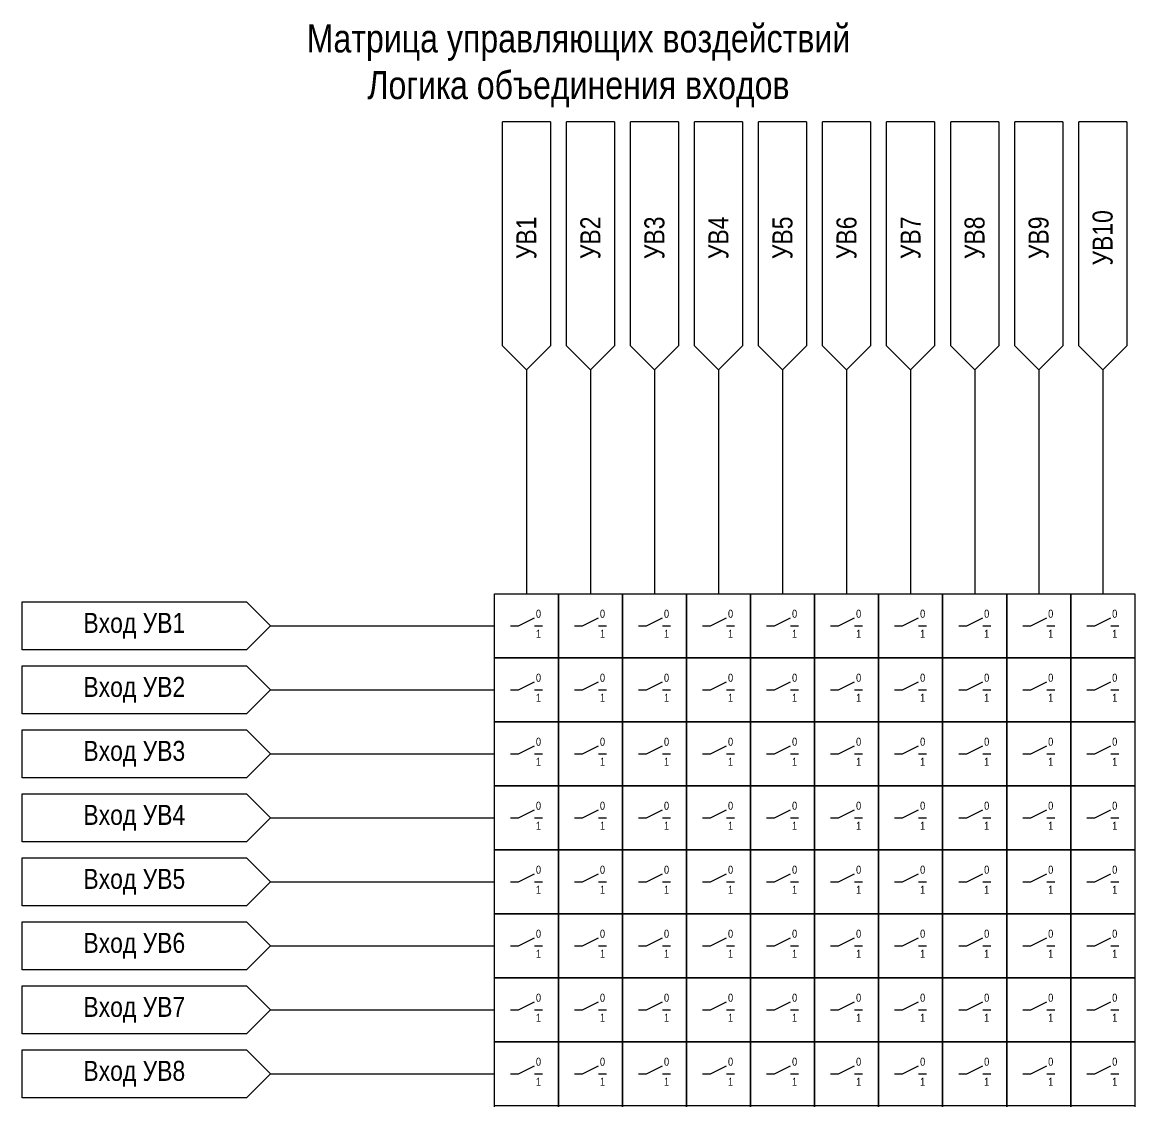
# Model space of a CAD drawing. Header units: millimetres. Extents: x -6343 to 676, y -1039 to 887.
# Drawn here: x -1332 to -1193, y 542.5 to 677.4 of the extents above; entities that cross this region are included whole.
import ezdxf

# ---------------------------------------------------------------- set-up
doc = ezdxf.new("R2010")
doc.units = ezdxf.units.MM
doc.styles.add('2.5_Gost_RD', font='ARIALN.TTF', dxfattribs={"height": 2.5})
doc.styles.add('3.5_Gost_RD', font='ARIALN.TTF', dxfattribs={"height": 3.5})

msp = doc.modelspace()

# ---------------------------------------------------------------- linework, layer by layer
at = {"ltscale": 100}
for p, q in [((-1272, 637), (-1272, 665)), ((-1266, 665), (-1272, 665)), ((-1266, 665), (-1266, 637)), ((-1264, 637), (-1264, 665)), ((-1258, 665), (-1264, 665)), ((-1258, 665), (-1258, 637)), ((-1256, 637), (-1256, 665)), ((-1250, 665), (-1256, 665)), ((-1250, 665), (-1250, 637)), ((-1248, 637), (-1248, 665)), ((-1242, 665), (-1248, 665)), ((-1242, 665), (-1242, 637)), ((-1240, 637), (-1240, 665)), ((-1234, 665), (-1240, 665)), ((-1234, 665), (-1234, 637)), ((-1232, 637), (-1232, 665)), ((-1226, 665), (-1232, 665)), ((-1226, 665), (-1226, 637)), ((-1224, 637), (-1224, 665)), ((-1218, 665), (-1224, 665)), ((-1218, 665), (-1218, 637)), ((-1216, 637), (-1216, 665)), ((-1210, 665), (-1216, 665)), ((-1210, 665), (-1210, 637)), ((-1208, 637), (-1208, 665)), ((-1202, 665), (-1208, 665)), ((-1202, 665), (-1202, 637)), ((-1200, 637), (-1200, 665)), ((-1194, 665), (-1200, 665)), ((-1194, 665), (-1194, 637)), ((-1272, 637), (-1269, 634)), ((-1269, 634), (-1266, 637)), ((-1264, 637), (-1261, 634)), ((-1261, 634), (-1258, 637)), ((-1256, 637), (-1253, 634)), ((-1253, 634), (-1250, 637)), ((-1248, 637), (-1245, 634)), ((-1245, 634), (-1242, 637)), ((-1240, 637), (-1237, 634)), ((-1237, 634), (-1234, 637)), ((-1232, 637), (-1229, 634)), ((-1229, 634), (-1226, 637)), ((-1224, 637), (-1221, 634)), ((-1221, 634), (-1218, 637)), ((-1216, 637), (-1213, 634)), ((-1213, 634), (-1210, 637)), ((-1208, 637), (-1205, 634)), ((-1205, 634), (-1202, 637)), ((-1200, 637), (-1197, 634)), ((-1197, 634), (-1194, 637)), ((-1269, 634), (-1269, 606)), ((-1261, 634), (-1261, 606)), ((-1253, 634), (-1253, 606)), ((-1245, 634), (-1245, 606)), ((-1237, 634), (-1237, 606)), ((-1229, 634), (-1229, 606)), ((-1221, 634), (-1221, 606)), ((-1213, 634), (-1213, 606)), ((-1205, 634), (-1205, 606)), ((-1197, 634), (-1197, 606)), ((-1332, 605), (-1304, 605)), ((-1304, 605), (-1301, 602)), ((-1301, 602), (-1304, 599)), ((-1301, 602), (-1273, 602)), ((-1271, 602), (-1270, 602)), ((-1270, 602), (-1268, 603)), ((-1268, 602), (-1267, 602)), ((-1263, 602), (-1262, 602)), ((-1262, 602), (-1260, 603)), ((-1260, 602), (-1259, 602)), ((-1255, 602), (-1254, 602)), ((-1254, 602), (-1252, 603)), ((-1252, 602), (-1251, 602)), ((-1247, 602), (-1246, 602)), ((-1246, 602), (-1244, 603)), ((-1244, 602), (-1243, 602)), ((-1239, 602), (-1238, 602)), ((-1238, 602), (-1236, 603)), ((-1236, 602), (-1235, 602)), ((-1231, 602), (-1230, 602)), ((-1230, 602), (-1228, 603)), ((-1228, 602), (-1227, 602)), ((-1223, 602), (-1222, 602)), ((-1222, 602), (-1220, 603)), ((-1220, 602), (-1219, 602)), ((-1215, 602), (-1214, 602)), ((-1214, 602), (-1212, 603)), ((-1212, 602), (-1211, 602)), ((-1207, 602), (-1206, 602)), ((-1206, 602), (-1204, 603)), ((-1204, 602), (-1203, 602)), ((-1199, 602), (-1198, 602)), ((-1198, 602), (-1196, 603)), ((-1196, 602), (-1195, 602)), ((-1304, 599), (-1332, 599)), ((-1332, 597), (-1304, 597)), ((-1304, 597), (-1301, 594)), ((-1270, 594), (-1268, 595)), ((-1262, 594), (-1260, 595)), ((-1254, 594), (-1252, 595)), ((-1246, 594), (-1244, 595)), ((-1238, 594), (-1236, 595)), ((-1230, 594), (-1228, 595)), ((-1222, 594), (-1220, 595)), ((-1214, 594), (-1212, 595)), ((-1206, 594), (-1204, 595)), ((-1198, 594), (-1196, 595)), ((-1301, 594), (-1304, 591)), ((-1301, 594), (-1273, 594)), ((-1271, 594), (-1270, 594)), ((-1268, 594), (-1267, 594)), ((-1263, 594), (-1262, 594)), ((-1260, 594), (-1259, 594)), ((-1255, 594), (-1254, 594)), ((-1252, 594), (-1251, 594)), ((-1247, 594), (-1246, 594)), ((-1244, 594), (-1243, 594)), ((-1239, 594), (-1238, 594)), ((-1236, 594), (-1235, 594)), ((-1231, 594), (-1230, 594)), ((-1228, 594), (-1227, 594)), ((-1223, 594), (-1222, 594)), ((-1220, 594), (-1219, 594)), ((-1215, 594), (-1214, 594)), ((-1212, 594), (-1211, 594)), ((-1207, 594), (-1206, 594)), ((-1204, 594), (-1203, 594)), ((-1199, 594), (-1198, 594)), ((-1196, 594), (-1195, 594)), ((-1332, 589), (-1304, 589)), ((-1304, 589), (-1301, 586)), ((-1270, 586), (-1268, 587)), ((-1262, 586), (-1260, 587)), ((-1254, 586), (-1252, 587)), ((-1246, 586), (-1244, 587)), ((-1238, 586), (-1236, 587)), ((-1230, 586), (-1228, 587)), ((-1222, 586), (-1220, 587)), ((-1214, 586), (-1212, 587)), ((-1206, 586), (-1204, 587)), ((-1198, 586), (-1196, 587)), ((-1301, 586), (-1304, 583)), ((-1301, 586), (-1273, 586)), ((-1271, 586), (-1270, 586)), ((-1268, 586), (-1267, 586)), ((-1263, 586), (-1262, 586)), ((-1260, 586), (-1259, 586)), ((-1255, 586), (-1254, 586)), ((-1252, 586), (-1251, 586)), ((-1247, 586), (-1246, 586)), ((-1244, 586), (-1243, 586)), ((-1239, 586), (-1238, 586)), ((-1236, 586), (-1235, 586)), ((-1231, 586), (-1230, 586)), ((-1228, 586), (-1227, 586)), ((-1223, 586), (-1222, 586)), ((-1220, 586), (-1219, 586)), ((-1215, 586), (-1214, 586)), ((-1212, 586), (-1211, 586)), ((-1207, 586), (-1206, 586)), ((-1204, 586), (-1203, 586)), ((-1199, 586), (-1198, 586)), ((-1196, 586), (-1195, 586)), ((-1332, 581), (-1304, 581)), ((-1304, 581), (-1301, 578)), ((-1270, 578), (-1268, 579)), ((-1262, 578), (-1260, 579)), ((-1254, 578), (-1252, 579)), ((-1246, 578), (-1244, 579)), ((-1238, 578), (-1236, 579)), ((-1230, 578), (-1228, 579)), ((-1222, 578), (-1220, 579)), ((-1214, 578), (-1212, 579)), ((-1206, 578), (-1204, 579)), ((-1198, 578), (-1196, 579)), ((-1301, 578), (-1304, 575)), ((-1301, 578), (-1273, 578)), ((-1271, 578), (-1270, 578)), ((-1268, 578), (-1267, 578)), ((-1263, 578), (-1262, 578)), ((-1260, 578), (-1259, 578)), ((-1255, 578), (-1254, 578)), ((-1252, 578), (-1251, 578)), ((-1247, 578), (-1246, 578)), ((-1244, 578), (-1243, 578)), ((-1239, 578), (-1238, 578)), ((-1236, 578), (-1235, 578)), ((-1231, 578), (-1230, 578)), ((-1228, 578), (-1227, 578)), ((-1223, 578), (-1222, 578)), ((-1220, 578), (-1219, 578)), ((-1215, 578), (-1214, 578)), ((-1212, 578), (-1211, 578)), ((-1207, 578), (-1206, 578)), ((-1204, 578), (-1203, 578)), ((-1199, 578), (-1198, 578)), ((-1196, 578), (-1195, 578)), ((-1332, 573), (-1304, 573)), ((-1304, 573), (-1301, 570)), ((-1301, 570), (-1304, 567)), ((-1301, 570), (-1273, 570)), ((-1271, 570), (-1270, 570)), ((-1270, 570), (-1268, 571)), ((-1268, 570), (-1267, 570)), ((-1263, 570), (-1262, 570)), ((-1262, 570), (-1260, 571)), ((-1260, 570), (-1259, 570)), ((-1255, 570), (-1254, 570)), ((-1254, 570), (-1252, 571)), ((-1252, 570), (-1251, 570)), ((-1247, 570), (-1246, 570)), ((-1246, 570), (-1244, 571)), ((-1244, 570), (-1243, 570)), ((-1239, 570), (-1238, 570)), ((-1238, 570), (-1236, 571)), ((-1236, 570), (-1235, 570)), ((-1231, 570), (-1230, 570)), ((-1230, 570), (-1228, 571)), ((-1228, 570), (-1227, 570)), ((-1223, 570), (-1222, 570)), ((-1222, 570), (-1220, 571)), ((-1220, 570), (-1219, 570)), ((-1215, 570), (-1214, 570)), ((-1214, 570), (-1212, 571)), ((-1212, 570), (-1211, 570)), ((-1207, 570), (-1206, 570)), ((-1206, 570), (-1204, 571)), ((-1204, 570), (-1203, 570)), ((-1199, 570), (-1198, 570)), ((-1198, 570), (-1196, 571)), ((-1196, 570), (-1195, 570)), ((-1332, 565), (-1304, 565)), ((-1304, 565), (-1301, 562)), ((-1270, 562), (-1268, 563)), ((-1262, 562), (-1260, 563)), ((-1254, 562), (-1252, 563)), ((-1246, 562), (-1244, 563)), ((-1238, 562), (-1236, 563)), ((-1230, 562), (-1228, 563)), ((-1222, 562), (-1220, 563)), ((-1214, 562), (-1212, 563)), ((-1206, 562), (-1204, 563)), ((-1198, 562), (-1196, 563)), ((-1301, 562), (-1304, 559)), ((-1301, 562), (-1273, 562)), ((-1271, 562), (-1270, 562)), ((-1268, 562), (-1267, 562)), ((-1263, 562), (-1262, 562)), ((-1260, 562), (-1259, 562)), ((-1255, 562), (-1254, 562)), ((-1252, 562), (-1251, 562)), ((-1247, 562), (-1246, 562)), ((-1244, 562), (-1243, 562)), ((-1239, 562), (-1238, 562)), ((-1236, 562), (-1235, 562)), ((-1231, 562), (-1230, 562)), ((-1228, 562), (-1227, 562)), ((-1223, 562), (-1222, 562)), ((-1220, 562), (-1219, 562)), ((-1215, 562), (-1214, 562)), ((-1212, 562), (-1211, 562)), ((-1207, 562), (-1206, 562)), ((-1204, 562), (-1203, 562)), ((-1199, 562), (-1198, 562)), ((-1196, 562), (-1195, 562)), ((-1332, 557), (-1304, 557)), ((-1304, 557), (-1301, 554)), ((-1270, 554), (-1268, 555)), ((-1262, 554), (-1260, 555)), ((-1254, 554), (-1252, 555)), ((-1246, 554), (-1244, 555)), ((-1238, 554), (-1236, 555)), ((-1230, 554), (-1228, 555)), ((-1222, 554), (-1220, 555)), ((-1214, 554), (-1212, 555)), ((-1206, 554), (-1204, 555)), ((-1198, 554), (-1196, 555)), ((-1301, 554), (-1304, 551)), ((-1301, 554), (-1273, 554)), ((-1271, 554), (-1270, 554)), ((-1268, 554), (-1267, 554)), ((-1263, 554), (-1262, 554)), ((-1260, 554), (-1259, 554)), ((-1255, 554), (-1254, 554)), ((-1252, 554), (-1251, 554)), ((-1247, 554), (-1246, 554)), ((-1244, 554), (-1243, 554)), ((-1239, 554), (-1238, 554)), ((-1236, 554), (-1235, 554)), ((-1231, 554), (-1230, 554)), ((-1228, 554), (-1227, 554)), ((-1223, 554), (-1222, 554)), ((-1220, 554), (-1219, 554)), ((-1215, 554), (-1214, 554)), ((-1212, 554), (-1211, 554)), ((-1207, 554), (-1206, 554)), ((-1204, 554), (-1203, 554)), ((-1199, 554), (-1198, 554)), ((-1196, 554), (-1195, 554)), ((-1332, 549), (-1304, 549)), ((-1304, 549), (-1301, 546)), ((-1270, 546), (-1268, 547)), ((-1262, 546), (-1260, 547)), ((-1254, 546), (-1252, 547)), ((-1246, 546), (-1244, 547)), ((-1238, 546), (-1236, 547)), ((-1230, 546), (-1228, 547)), ((-1222, 546), (-1220, 547)), ((-1214, 546), (-1212, 547)), ((-1206, 546), (-1204, 547)), ((-1198, 546), (-1196, 547)), ((-1301, 546), (-1304, 543)), ((-1301, 546), (-1273, 546)), ((-1271, 546), (-1270, 546)), ((-1268, 546), (-1267, 546)), ((-1263, 546), (-1262, 546)), ((-1260, 546), (-1259, 546)), ((-1255, 546), (-1254, 546)), ((-1252, 546), (-1251, 546)), ((-1247, 546), (-1246, 546)), ((-1244, 546), (-1243, 546)), ((-1239, 546), (-1238, 546)), ((-1236, 546), (-1235, 546)), ((-1231, 546), (-1230, 546)), ((-1228, 546), (-1227, 546)), ((-1223, 546), (-1222, 546)), ((-1220, 546), (-1219, 546)), ((-1215, 546), (-1214, 546)), ((-1212, 546), (-1211, 546)), ((-1207, 546), (-1206, 546)), ((-1204, 546), (-1203, 546)), ((-1199, 546), (-1198, 546)), ((-1196, 546), (-1195, 546))]:
    msp.add_line(p, q, dxfattribs=at)
for points in [[(-1332, 605), (-1304, 605), (-1301, 602), (-1304, 599), (-1332, 599), (-1332, 605)], [(-1332, 597), (-1304, 597), (-1301, 594), (-1304, 591), (-1332, 591), (-1332, 597)], [(-1332, 589), (-1304, 589), (-1301, 586), (-1304, 583), (-1332, 583), (-1332, 589)], [(-1332, 581), (-1304, 581), (-1301, 578), (-1304, 575), (-1332, 575), (-1332, 581)], [(-1332, 573), (-1304, 573), (-1301, 570), (-1304, 567), (-1332, 567), (-1332, 573)], [(-1332, 565), (-1304, 565), (-1301, 562), (-1304, 559), (-1332, 559), (-1332, 565)], [(-1332, 557), (-1304, 557), (-1301, 554), (-1304, 551), (-1332, 551), (-1332, 557)], [(-1332, 549), (-1304, 549), (-1301, 546), (-1304, 543), (-1332, 543), (-1332, 549)]]:
    msp.add_lwpolyline(points, dxfattribs=at)
for points in [[(-1273, 606), (-1265, 606), (-1265, 414), (-1273, 414)], [(-1273, 606), (-1193, 606), (-1193, 598), (-1273, 598)], [(-1265, 606), (-1257, 606), (-1257, 414), (-1265, 414)], [(-1257, 606), (-1249, 606), (-1249, 414), (-1257, 414)], [(-1249, 606), (-1241, 606), (-1241, 414), (-1249, 414)], [(-1241, 606), (-1233, 606), (-1233, 414), (-1241, 414)], [(-1233, 606), (-1225, 606), (-1225, 414), (-1233, 414)], [(-1225, 606), (-1217, 606), (-1217, 414), (-1225, 414)], [(-1217, 606), (-1209, 606), (-1209, 414), (-1217, 414)], [(-1209, 606), (-1201, 606), (-1201, 414), (-1209, 414)], [(-1201, 606), (-1193, 606), (-1193, 414), (-1201, 414)], [(-1273, 598), (-1193, 598), (-1193, 590), (-1273, 590)], [(-1273, 590), (-1193, 590), (-1193, 582), (-1273, 582)], [(-1273, 582), (-1193, 582), (-1193, 574), (-1273, 574)], [(-1273, 574), (-1193, 574), (-1193, 566), (-1273, 566)], [(-1273, 566), (-1193, 566), (-1193, 558), (-1273, 558)], [(-1273, 558), (-1193, 558), (-1193, 550), (-1273, 550)], [(-1273, 550), (-1193, 550), (-1193, 542), (-1273, 542)]]:
    msp.add_lwpolyline(points, close=True, dxfattribs=at)

# ---------------------------------------------------------------- texts
at = {"color": 30, "ltscale": 100, "insert": (-1262.5, 672), "char_height": 3.5, "width": 139, "attachment_point": 5, "style": '3.5_Gost_RD'}
msp.add_mtext('Матрица управляющих воздействий\\PЛогика объединения входов', dxfattribs=at)
at = {"ltscale": 100, "char_height": 2.5, "width": 27, "attachment_point": 5, "rotation": 90, "style": '2.5_Gost_RD'}
for s, insert in [('УВ10', (-1197, 650.5)), ('УВ1', (-1269, 650.5)), ('УВ2', (-1261, 650.5)), ('УВ3', (-1253, 650.5)), ('УВ4', (-1245, 650.5)), ('УВ5', (-1237, 650.5)), ('УВ6', (-1229, 650.5)), ('УВ7', (-1221, 650.5)), ('УВ8', (-1213, 650.5)), ('УВ9', (-1205, 650.5))]:
    msp.add_mtext(s, dxfattribs=dict(at, insert=insert))
at = {"color": 0, "ltscale": 100, "attachment_point": 5, "style": '2.5_Gost_RD'}
for s, insert, char_height, width in [('{\\C256;Вход УВ1}', (-1318, 602), 2.5, 28), ('{\\C256;0}', (-1267.5, 603.5), 1, 5), ('{\\C256;0}', (-1259.5, 603.5), 1, 5), ('{\\C256;0}', (-1251.5, 603.5), 1, 5), ('{\\C256;0}', (-1243.5, 603.5), 1, 5), ('{\\C256;0}', (-1235.5, 603.5), 1, 5), ('{\\C256;0}', (-1227.5, 603.5), 1, 5), ('{\\C256;0}', (-1219.5, 603.5), 1, 5), ('{\\C256;0}', (-1211.5, 603.5), 1, 5), ('{\\C256;0}', (-1203.5, 603.5), 1, 5), ('{\\C256;0}', (-1195.5, 603.5), 1, 5), ('{\\C256;1}', (-1267.5, 601), 1, 5), ('{\\C256;1}', (-1259.5, 601), 1, 5), ('{\\C256;1}', (-1251.5, 601), 1, 5), ('{\\C256;1}', (-1243.5, 601), 1, 5), ('{\\C256;1}', (-1235.5, 601), 1, 5), ('{\\C256;1}', (-1227.5, 601), 1, 5), ('{\\C256;1}', (-1219.5, 601), 1, 5), ('{\\C256;1}', (-1211.5, 601), 1, 5), ('{\\C256;1}', (-1203.5, 601), 1, 5), ('{\\C256;1}', (-1195.5, 601), 1, 5), ('{\\C256;Вход УВ2}', (-1318, 594), 2.5, 28), ('{\\C256;0}', (-1267.5, 595.5), 1, 5), ('{\\C256;0}', (-1259.5, 595.5), 1, 5), ('{\\C256;0}', (-1251.5, 595.5), 1, 5), ('{\\C256;0}', (-1243.5, 595.5), 1, 5), ('{\\C256;0}', (-1235.5, 595.5), 1, 5), ('{\\C256;0}', (-1227.5, 595.5), 1, 5), ('{\\C256;0}', (-1219.5, 595.5), 1, 5), ('{\\C256;0}', (-1211.5, 595.5), 1, 5), ('{\\C256;0}', (-1203.5, 595.5), 1, 5), ('{\\C256;0}', (-1195.5, 595.5), 1, 5), ('{\\C256;1}', (-1267.5, 593), 1, 5), ('{\\C256;1}', (-1259.5, 593), 1, 5), ('{\\C256;1}', (-1251.5, 593), 1, 5), ('{\\C256;1}', (-1243.5, 593), 1, 5), ('{\\C256;1}', (-1235.5, 593), 1, 5), ('{\\C256;1}', (-1227.5, 593), 1, 5), ('{\\C256;1}', (-1219.5, 593), 1, 5), ('{\\C256;1}', (-1211.5, 593), 1, 5), ('{\\C256;1}', (-1203.5, 593), 1, 5), ('{\\C256;1}', (-1195.5, 593), 1, 5), ('{\\C256;0}', (-1267.5, 587.5), 1, 5), ('{\\C256;0}', (-1259.5, 587.5), 1, 5), ('{\\C256;0}', (-1251.5, 587.5), 1, 5), ('{\\C256;0}', (-1243.5, 587.5), 1, 5), ('{\\C256;0}', (-1235.5, 587.5), 1, 5), ('{\\C256;0}', (-1227.5, 587.5), 1, 5), ('{\\C256;0}', (-1219.5, 587.5), 1, 5), ('{\\C256;0}', (-1211.5, 587.5), 1, 5), ('{\\C256;0}', (-1203.5, 587.5), 1, 5), ('{\\C256;0}', (-1195.5, 587.5), 1, 5), ('{\\C256;Вход УВ3}', (-1318, 586), 2.5, 28), ('{\\C256;1}', (-1267.5, 585), 1, 5), ('{\\C256;1}', (-1259.5, 585), 1, 5), ('{\\C256;1}', (-1251.5, 585), 1, 5), ('{\\C256;1}', (-1243.5, 585), 1, 5), ('{\\C256;1}', (-1235.5, 585), 1, 5), ('{\\C256;1}', (-1227.5, 585), 1, 5), ('{\\C256;1}', (-1219.5, 585), 1, 5), ('{\\C256;1}', (-1211.5, 585), 1, 5), ('{\\C256;1}', (-1203.5, 585), 1, 5), ('{\\C256;1}', (-1195.5, 585), 1, 5), ('{\\C256;0}', (-1267.5, 579.5), 1, 5), ('{\\C256;0}', (-1259.5, 579.5), 1, 5), ('{\\C256;0}', (-1251.5, 579.5), 1, 5), ('{\\C256;0}', (-1243.5, 579.5), 1, 5), ('{\\C256;0}', (-1235.5, 579.5), 1, 5), ('{\\C256;0}', (-1227.5, 579.5), 1, 5), ('{\\C256;0}', (-1219.5, 579.5), 1, 5), ('{\\C256;0}', (-1211.5, 579.5), 1, 5), ('{\\C256;0}', (-1203.5, 579.5), 1, 5), ('{\\C256;0}', (-1195.5, 579.5), 1, 5), ('{\\C256;Вход УВ4}', (-1318, 578), 2.5, 28), ('{\\C256;1}', (-1267.5, 577), 1, 5), ('{\\C256;1}', (-1259.5, 577), 1, 5), ('{\\C256;1}', (-1251.5, 577), 1, 5), ('{\\C256;1}', (-1243.5, 577), 1, 5), ('{\\C256;1}', (-1235.5, 577), 1, 5), ('{\\C256;1}', (-1227.5, 577), 1, 5), ('{\\C256;1}', (-1219.5, 577), 1, 5), ('{\\C256;1}', (-1211.5, 577), 1, 5), ('{\\C256;1}', (-1203.5, 577), 1, 5), ('{\\C256;1}', (-1195.5, 577), 1, 5), ('{\\C256;Вход УВ5}', (-1318, 570), 2.5, 28), ('{\\C256;0}', (-1267.5, 571.5), 1, 5), ('{\\C256;0}', (-1259.5, 571.5), 1, 5), ('{\\C256;0}', (-1251.5, 571.5), 1, 5), ('{\\C256;0}', (-1243.5, 571.5), 1, 5), ('{\\C256;0}', (-1235.5, 571.5), 1, 5), ('{\\C256;0}', (-1227.5, 571.5), 1, 5), ('{\\C256;0}', (-1219.5, 571.5), 1, 5), ('{\\C256;0}', (-1211.5, 571.5), 1, 5), ('{\\C256;0}', (-1203.5, 571.5), 1, 5), ('{\\C256;0}', (-1195.5, 571.5), 1, 5), ('{\\C256;1}', (-1267.5, 569), 1, 5), ('{\\C256;1}', (-1259.5, 569), 1, 5), ('{\\C256;1}', (-1251.5, 569), 1, 5), ('{\\C256;1}', (-1243.5, 569), 1, 5), ('{\\C256;1}', (-1235.5, 569), 1, 5), ('{\\C256;1}', (-1227.5, 569), 1, 5), ('{\\C256;1}', (-1219.5, 569), 1, 5), ('{\\C256;1}', (-1211.5, 569), 1, 5), ('{\\C256;1}', (-1203.5, 569), 1, 5), ('{\\C256;1}', (-1195.5, 569), 1, 5), ('{\\C256;Вход УВ6}', (-1318, 562), 2.5, 28), ('{\\C256;0}', (-1267.5, 563.5), 1, 5), ('{\\C256;0}', (-1259.5, 563.5), 1, 5), ('{\\C256;0}', (-1251.5, 563.5), 1, 5), ('{\\C256;0}', (-1243.5, 563.5), 1, 5), ('{\\C256;0}', (-1235.5, 563.5), 1, 5), ('{\\C256;0}', (-1227.5, 563.5), 1, 5), ('{\\C256;0}', (-1219.5, 563.5), 1, 5), ('{\\C256;0}', (-1211.5, 563.5), 1, 5), ('{\\C256;0}', (-1203.5, 563.5), 1, 5), ('{\\C256;0}', (-1195.5, 563.5), 1, 5), ('{\\C256;1}', (-1267.5, 561), 1, 5), ('{\\C256;1}', (-1259.5, 561), 1, 5), ('{\\C256;1}', (-1251.5, 561), 1, 5), ('{\\C256;1}', (-1243.5, 561), 1, 5), ('{\\C256;1}', (-1235.5, 561), 1, 5), ('{\\C256;1}', (-1227.5, 561), 1, 5), ('{\\C256;1}', (-1219.5, 561), 1, 5), ('{\\C256;1}', (-1211.5, 561), 1, 5), ('{\\C256;1}', (-1203.5, 561), 1, 5), ('{\\C256;1}', (-1195.5, 561), 1, 5), ('{\\C256;0}', (-1267.5, 555.5), 1, 5), ('{\\C256;0}', (-1259.5, 555.5), 1, 5), ('{\\C256;0}', (-1251.5, 555.5), 1, 5), ('{\\C256;0}', (-1243.5, 555.5), 1, 5), ('{\\C256;0}', (-1235.5, 555.5), 1, 5), ('{\\C256;0}', (-1227.5, 555.5), 1, 5), ('{\\C256;0}', (-1219.5, 555.5), 1, 5), ('{\\C256;0}', (-1211.5, 555.5), 1, 5), ('{\\C256;0}', (-1203.5, 555.5), 1, 5), ('{\\C256;0}', (-1195.5, 555.5), 1, 5), ('{\\C256;Вход УВ7}', (-1318, 554), 2.5, 28), ('{\\C256;1}', (-1267.5, 553), 1, 5), ('{\\C256;1}', (-1259.5, 553), 1, 5), ('{\\C256;1}', (-1251.5, 553), 1, 5), ('{\\C256;1}', (-1243.5, 553), 1, 5), ('{\\C256;1}', (-1235.5, 553), 1, 5), ('{\\C256;1}', (-1227.5, 553), 1, 5), ('{\\C256;1}', (-1219.5, 553), 1, 5), ('{\\C256;1}', (-1211.5, 553), 1, 5), ('{\\C256;1}', (-1203.5, 553), 1, 5), ('{\\C256;1}', (-1195.5, 553), 1, 5), ('{\\C256;0}', (-1267.5, 547.5), 1, 5), ('{\\C256;0}', (-1259.5, 547.5), 1, 5), ('{\\C256;0}', (-1251.5, 547.5), 1, 5), ('{\\C256;0}', (-1243.5, 547.5), 1, 5), ('{\\C256;0}', (-1235.5, 547.5), 1, 5), ('{\\C256;0}', (-1227.5, 547.5), 1, 5), ('{\\C256;0}', (-1219.5, 547.5), 1, 5), ('{\\C256;0}', (-1211.5, 547.5), 1, 5), ('{\\C256;0}', (-1203.5, 547.5), 1, 5), ('{\\C256;0}', (-1195.5, 547.5), 1, 5), ('{\\C256;Вход УВ8}', (-1318, 546), 2.5, 28), ('{\\C256;1}', (-1267.5, 545), 1, 5), ('{\\C256;1}', (-1259.5, 545), 1, 5), ('{\\C256;1}', (-1251.5, 545), 1, 5), ('{\\C256;1}', (-1243.5, 545), 1, 5), ('{\\C256;1}', (-1235.5, 545), 1, 5), ('{\\C256;1}', (-1227.5, 545), 1, 5), ('{\\C256;1}', (-1219.5, 545), 1, 5), ('{\\C256;1}', (-1211.5, 545), 1, 5), ('{\\C256;1}', (-1203.5, 545), 1, 5), ('{\\C256;1}', (-1195.5, 545), 1, 5)]:
    msp.add_mtext(s, dxfattribs=dict(at, insert=insert, char_height=char_height, width=width))

doc.saveas('drawing.dxf')
